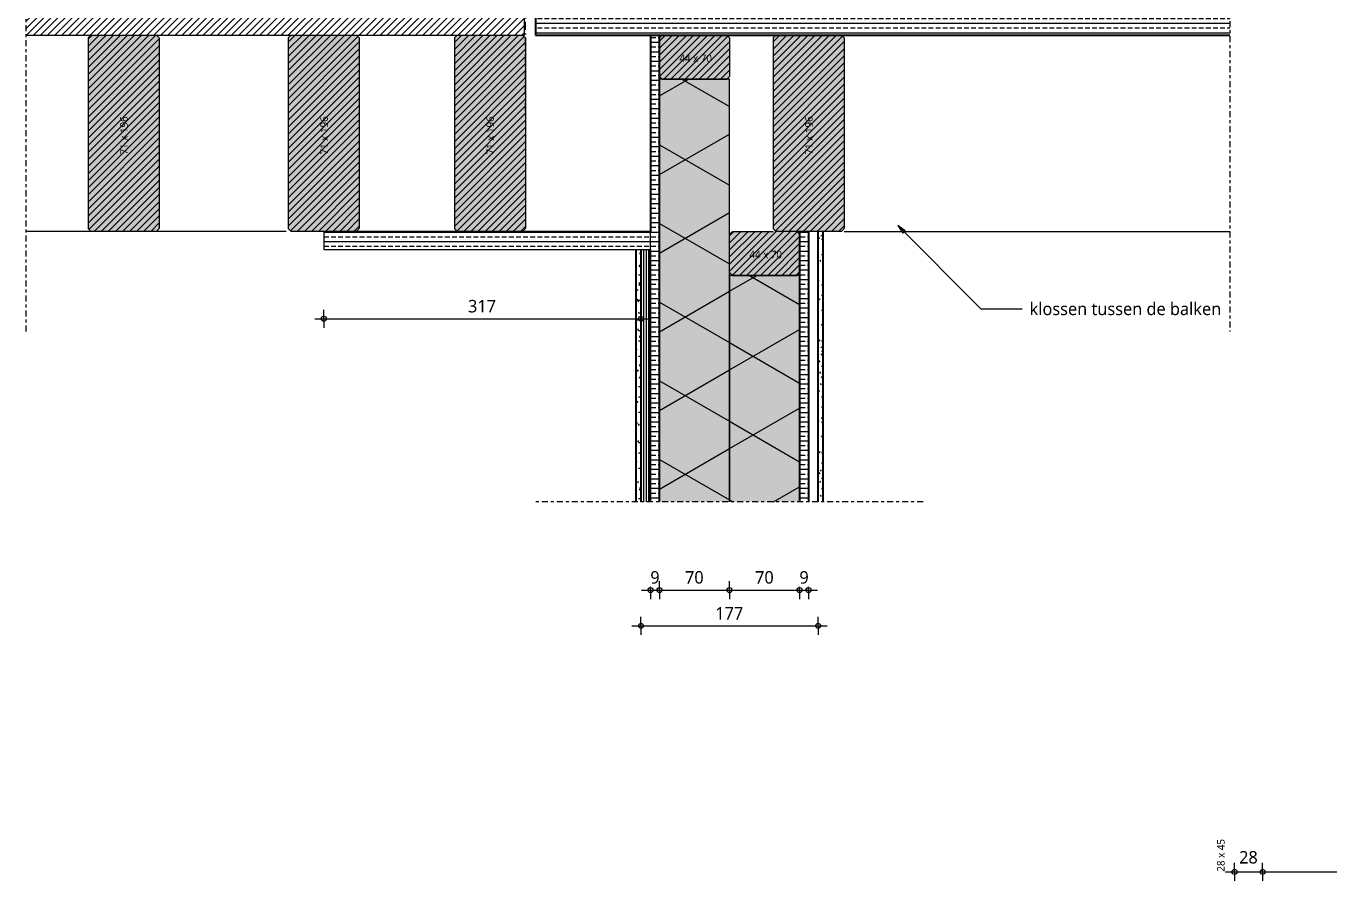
# Model space of a CAD drawing. Header units: millimetres. Extents: x 2927 to 18500, y -7154 to 6447.
# Drawn here: x 4443 to 5745, y 4744 to 5597 of the extents above; entities that cross this region are included whole.
import ezdxf

# ---------------------------------------------------------------- set-up
doc = ezdxf.new("R2010")
doc.units = ezdxf.units.MM
doc.linetypes.add('MV_center', pattern=[15, 6, -3, 3, -3])
doc.linetypes.add('MV_stramien', pattern=[16, 8, -4, 0, -4])
for name, color, linetype, lineweight in [('A-ANNO-DIMS', 211, 'Continuous', 13), ('A-ANNO-DIMS-5', 211, 'Continuous', 13), ('A-ANNO-NOTE', 131, 'Continuous', 18), ('A-DETL', 90, 'Continuous', 13), ('A-DETL-GENF', 92, 'Continuous', 18), ('A-DETL-MEDM', 33, 'Continuous', 18), ('G-ANNO-TEXT', 231, 'Continuous', 13)]:
    doc.layers.add(name, color=color, linetype=linetype, lineweight=lineweight)
doc.styles.add('Segoe UI', font='segoeui.ttf', dxfattribs={"height": 7.5})
doc.styles.add('Segoe UI_3', font='segoeui.ttf', dxfattribs={"height": 12.5})
doc.dimstyles.new('2_5_mm', dxfattribs={"dimscale": 304.8, "dimtxt": 13.092049, "dimasz": 0.016404, "dimexe": 0.029528, "dimexo": 0.0625, "dimgap": 0.014764, "dimtad": 1, "dimdec": 0, "dimzin": 0, "dimdsep": 46, "dimtxsty": 'Segoe UI_3', "dimblk1": 'DOTBLANK', "dimblk2": 'DOTBLANK', "dimsah": 1, "dimcen": 0.09, "dimdle": 0.029528, "dimazin": 0, "dimtfac": 1, "dimtdec": 4, "dimtix": 1, "dimtmove": 0, "dimatfit": 3, "dimfxl": 0.029528, "dimfxlon": 1, "dimtvp": 1, "dimtfill": 1, "dimtolj": 1, "dimtzin": 0, "dimarcsym": 2})
doc.dimstyles.new('2_5_mm_controle', dxfattribs={"dimscale": 304.8, "dimtxt": 13.092049, "dimasz": 0.016404, "dimexe": 0.029528, "dimexo": 0.0625, "dimgap": 0.008202, "dimtad": 1, "dimdec": 0, "dimzin": 0, "dimdsep": 46, "dimtxsty": 'Segoe UI_3', "dimblk1": 'DOTBLANK', "dimblk2": 'DOTBLANK', "dimsah": 1, "dimcen": 0.09, "dimdle": 0.029528, "dimazin": 0, "dimtfac": 1, "dimtdec": 4, "dimtix": 1, "dimtmove": 0, "dimatfit": 3, "dimfxl": 0.029528, "dimfxlon": 1, "dimtvp": 1, "dimtfill": 1, "dimtolj": 1, "dimtzin": 0, "dimarcsym": 2})
pattern_1 = [(60, (32.3, 205.2), (-58.89, 34), []), (120, (32.3, 205.2), (-58.89, -34), [])]
pattern_2 = [(0, (0, 0), (20.32, 5.08), [1.676, -13.564, 1.676, -13.564, -81.28]), (0, (0, 0), (20.32, 5.08), [-30.48, 1.676, -28.804, 1.676, -13.564, -35.56]), (0, (0, 0), (20.32, 5.08), [-76.2, 1.676, -8.484, 1.676, -23.724]), (120, (7.62, 2.54), (-14.559409, 15.0576362), [1.676, -13.564, 1.676, -13.564, -81.28]), (120, (7.62, 2.54), (-14.559409, 15.0576362), [-30.48, 1.676, -28.804, 1.676, -13.564, -35.56]), (120, (7.62, 2.54), (-14.559409, 15.0576362), [-76.2, 1.676, -8.484, 1.676, -23.724]), (240, (10.16, 12.7), (-5.760591, -20.1376362), [1.676, -13.564, 1.676, -13.564, -81.28]), (240, (10.16, 12.7), (-5.760591, -20.1376362), [-30.48, 1.676, -28.804, 1.676, -13.564, -35.56]), (240, (10.16, 12.7), (-5.760591, -20.1376362), [-76.2, 1.676, -8.484, 1.676, -23.724])]
pattern_3 = [(0, (0, 0), (0, 9.476), []), (0, (0, 4.738), (0, 9.476), [4.738, -2.369])]

# ---------------------------------------------------------------- blocks, each defined once
blk = doc.blocks.new('42 isolatie - Type 1-3769825-Details Domera')
at = {"layer": 'A-DETL-GENF'}
blk.add_hatch(color=256, dxfattribs=at).paths.add_polyline_path([(422.3, 70.8), (0.3, 70.8), (0.3, 0.8), (422.3, 0.8)])
at = {"layer": 'A-DETL-GENF', "lineweight": 13}
h = blk.add_hatch(dxfattribs=at)
h.set_pattern_fill('FP_63', color=256, style=0, pattern_type=2)
h.set_pattern_definition(pattern_1)
h.paths.add_polyline_path([(422.3, 70.8), (0.3, 70.8), (0.3, 0.8), (422.3, 0.8)])
at = {"layer": 'A-DETL-GENF'}
for p, q in [((152.3, 70.8), (0.3, 70.8)), ((0.3, 70.8), (0.3, 68)), ((152.3, 70.8), (0.3, 70.8)), ((0.3, 68), (0.3, 3.6)), ((155.1, 70.8), (152.3, 70.8)), ((193.4, 70.8), (155.1, 70.8)), ((196.3, 70.8), (193.4, 70.8)), ((422.3, 70.8), (196.3, 70.8)), ((0.3, 3.6), (0.3, 0.8)), ((151.4, 0.8), (422.3, 0.8))]:
    blk.add_line(p, q, dxfattribs=at)
blk = doc.blocks.new('42 isolatie - Type 1-3769826-Details Domera')
at = {"layer": 'A-DETL-GENF'}
blk.add_hatch(color=256, dxfattribs=at).paths.add_polyline_path([(226.3, 57.9), (226.3, 70.8), (0.3, 70.8), (0.3, 0.8), (226.3, 0.8), (226.3, 3.6)])
at = {"layer": 'A-DETL-GENF', "lineweight": 13}
h = blk.add_hatch(dxfattribs=at)
h.set_pattern_fill('FP_63', color=256, style=0, pattern_type=2)
h.set_pattern_definition(pattern_1)
h.paths.add_polyline_path([(226.3, 57.9), (226.3, 70.8), (0.3, 70.8), (0.3, 0.8), (226.3, 0.8), (226.3, 3.6)])
at = {"layer": 'A-DETL-GENF'}
for p, q in [((0.3, 70.8), (0.3, 68)), ((0.3, 68), (0.3, 3.6)), ((0.3, 3.6), (0.3, 0.8)), ((0.3, 0.8), (226.3, 0.8)), ((0.3, 0.8), (226.3, 0.8))]:
    blk.add_line(p, q, dxfattribs=at)
blk = doc.blocks.new('00 hout_rechthoekig_sls - Vuren 44x70-4309780-Details Domera')
at = {"layer": 'A-DETL-GENF'}
blk.add_hatch(color=256, dxfattribs=at).paths.add_polyline_path([(67.2, 0), (70, 2.8), (70, 41.2), (67.2, 44), (2.8, 44), (0, 41.2), (0, 2.8), (2.8, 0), (57.1, 0)])
at = {"layer": 'A-DETL-MEDM', "lineweight": 13}
h = blk.add_hatch(dxfattribs=at)
h.set_pattern_fill('FP_119', color=256, style=0, pattern_type=2)
h.set_pattern_definition([(45, (-5145.62, -5348.499), (-3.535534, 3.535534), [])])
h.paths.add_polyline_path([(67.2, 0), (70, 2.8), (70, 41.2), (67.2, 44), (2.8, 44), (0, 41.2), (0, 2.8), (2.8, 0), (57.1, 0)])
at = {"layer": 'A-DETL-MEDM'}
for p, q in [((0, 41.2), (2.8, 44)), ((0, 41.2), (2.8, 44)), ((0, 2.8), (0, 41.2)), ((2.8, 44), (43.5, 44)), ((67.2, 44), (70, 41.2)), ((67.2, 44), (70, 41.2)), ((2.8, 0), (0, 2.8)), ((2.8, 0), (0, 2.8)), ((2.8, 0), (67.2, 0)), ((70, 2.8), (67.2, 0)), ((67.2, 0), (70, 2.8))]:
    blk.add_line(p, q, dxfattribs=at)
blk = doc.blocks.new('00 hout_rechthoekig_sls - Vuren 44x70-V75-Details Domera')
at = {"layer": 'A-DETL-GENF'}
blk.add_hatch(color=256, dxfattribs=at).paths.add_polyline_path([(67.2, 0), (70, 2.8), (70, 41.2), (67.2, 44), (2.8, 44), (0, 41.2), (0, 2.8), (2.8, 0)])
at = {"layer": 'A-DETL-MEDM', "lineweight": 13}
h = blk.add_hatch(dxfattribs=at)
h.set_pattern_fill('FP_120', color=256, style=0, pattern_type=2)
h.set_pattern_definition([(45, (-5075.62, -5544.499), (-3.535534, 3.535534), [])])
h.paths.add_polyline_path([(67.2, 0), (70, 2.8), (70, 41.2), (67.2, 44), (2.8, 44), (0, 41.2), (0, 2.8), (2.8, 0)])
at = {"layer": 'A-DETL-MEDM'}
for p, q in [((0, 41.2), (2.8, 44)), ((0, 41.2), (2.8, 44)), ((67.2, 44), (70, 41.2)), ((67.2, 44), (70, 41.2)), ((70, 41.2), (70, 2.8)), ((2.8, 0), (0, 2.8)), ((2.8, 0), (0, 2.8)), ((2.8, 0), (67.2, 0)), ((70, 2.8), (67.2, 0)), ((67.2, 0), (70, 2.8))]:
    blk.add_line(p, q, dxfattribs=at)
blk = doc.blocks.new('00 hout_rechthoekig_sls - Vuren 71x196-V76-Details Domera')
at = {"layer": 'A-DETL-GENF'}
blk.add_hatch(color=256, dxfattribs=at).paths.add_polyline_path([(196, 68.2), (193.2, 71), (2.8, 71), (0, 68.2), (0, 2.8), (2.8, 0), (193.2, 0), (196, 2.8), (196, 13.6)])
at = {"layer": 'A-DETL-MEDM', "lineweight": 13}
h = blk.add_hatch(dxfattribs=at)
h.set_pattern_fill('FP_121', color=256, style=0, pattern_type=2)
h.set_pattern_definition([(135, (5588.499, -5189.12), (-3.535534, -3.535534), [])])
h.paths.add_polyline_path([(196, 68.2), (193.2, 71), (2.8, 71), (0, 68.2), (0, 2.8), (2.8, 0), (193.2, 0), (196, 2.8), (196, 13.6)])
at = {"layer": 'A-DETL-MEDM'}
for p, q in [((0, 68.2), (2.8, 71)), ((0, 68.2), (2.8, 71)), ((2.8, 71), (193.2, 71)), ((193.2, 71), (196, 68.2)), ((193.2, 71), (196, 68.2)), ((196, 68.2), (196, 2.8)), ((2.8, 0), (0, 2.8)), ((2.8, 0), (0, 2.8)), ((2.8, 0), (193.2, 0)), ((196, 2.8), (193.2, 0)), ((193.2, 0), (196, 2.8))]:
    blk.add_line(p, q, dxfattribs=at)
blk = doc.blocks.new('00 hout_rechthoekig_sls - Vuren 71x196-V78-Details Domera')
at = {"layer": 'A-DETL-GENF'}
blk.add_hatch(color=256, dxfattribs=at).paths.add_polyline_path([(196, 68.2), (193.2, 71), (2.8, 71), (0, 68.2), (0, 2.8), (2.8, 0), (193.2, 0), (196, 2.8)])
at = {"layer": 'A-DETL-MEDM', "lineweight": 13}
h = blk.add_hatch(dxfattribs=at)
h.set_pattern_fill('FP_127', color=256, style=0, pattern_type=2)
h.set_pattern_definition([(135, (5588.499, -4870.62), (-3.535534, -3.535534), [])])
h.paths.add_polyline_path([(196, 68.2), (193.2, 71), (2.8, 71), (0, 68.2), (0, 2.8), (2.8, 0), (193.2, 0), (196, 2.8)])
at = {"layer": 'A-DETL-MEDM'}
for p, q in [((0, 68.2), (2.8, 71)), ((0, 68.2), (2.8, 71)), ((2.8, 71), (193.2, 71)), ((193.2, 71), (196, 68.2)), ((193.2, 71), (196, 68.2)), ((2.8, 0), (0, 2.8)), ((2.8, 0), (0, 2.8)), ((2.8, 0), (193.2, 0)), ((196, 2.8), (193.2, 0)), ((193.2, 0), (196, 2.8))]:
    blk.add_line(p, q, dxfattribs=at)
blk = doc.blocks.new('00 hout_rechthoekig_sls - Vuren 71x196-V79-Details Domera')
at = {"layer": 'A-DETL-GENF'}
blk.add_hatch(color=256, dxfattribs=at).paths.add_polyline_path([(196, 68.2), (193.2, 71), (2.8, 71), (0, 68.2), (0, 2.8), (2.8, 0), (193.2, 0), (196, 2.8), (196, 35.5)])
at = {"layer": 'A-DETL-MEDM', "lineweight": 13}
h = blk.add_hatch(dxfattribs=at)
h.set_pattern_fill('FP_128', color=256, style=0, pattern_type=2)
h.set_pattern_definition([(135, (5588.499, -4704.62), (-3.535534, -3.535534), [])])
h.paths.add_polyline_path([(196, 68.2), (193.2, 71), (2.8, 71), (0, 68.2), (0, 2.8), (2.8, 0), (193.2, 0), (196, 2.8), (196, 35.5)])
at = {"layer": 'A-DETL-MEDM'}
for p, q in [((0, 68.2), (2.8, 71)), ((0, 68.2), (2.8, 71)), ((2.8, 71), (193.2, 71)), ((193.2, 71), (196, 68.2)), ((193.2, 71), (196, 68.2)), ((196, 35.5), (196, 2.8)), ((2.8, 0), (0, 2.8)), ((2.8, 0), (0, 2.8)), ((2.8, 0), (193.2, 0)), ((196, 2.8), (193.2, 0)), ((193.2, 0), (196, 2.8))]:
    blk.add_line(p, q, dxfattribs=at)
blk = doc.blocks.new('00 hout_rechthoekig_sls - Vuren 71x196-V80-Details Domera')
at = {"layer": 'A-DETL-GENF'}
blk.add_hatch(color=256, dxfattribs=at).paths.add_polyline_path([(196, 68.2), (193.2, 71), (2.8, 71), (0, 68.2), (0, 2.8), (2.8, 0), (193.2, 0), (196, 2.8)])
at = {"layer": 'A-DETL-MEDM', "lineweight": 13}
h = blk.add_hatch(dxfattribs=at)
h.set_pattern_fill('FP_129', color=256, style=0, pattern_type=2)
h.set_pattern_definition([(135, (5588.499, -4504.62), (-3.535534, -3.535534), [])])
h.paths.add_polyline_path([(196, 68.2), (193.2, 71), (2.8, 71), (0, 68.2), (0, 2.8), (2.8, 0), (193.2, 0), (196, 2.8)])
at = {"layer": 'A-DETL-MEDM'}
for p, q in [((0, 68.2), (2.8, 71)), ((0, 68.2), (2.8, 71)), ((2.8, 71), (193.2, 71)), ((193.2, 71), (196, 68.2)), ((193.2, 71), (196, 68.2)), ((196, 68.2), (196, 2.8)), ((2.8, 0), (0, 2.8)), ((2.8, 0), (0, 2.8)), ((2.8, 0), (193.2, 0)), ((196, 2.8), (193.2, 0)), ((193.2, 0), (196, 2.8))]:
    blk.add_line(p, q, dxfattribs=at)
blk = doc.blocks.new('NLRS_00_DI_maskeer - Type 1-4234577-Details Domera')
at = {"layer": 'A-DETL-GENF', "linetype": 'MV_center'}
blk.add_line((600, 0), (-100, 0), dxfattribs=at)
blk = doc.blocks.new('NLRS_00_DI_maskeer - Type 1-4234383-Details Domera')
at = {"layer": 'A-DETL-GENF', "linetype": 'MV_center'}
blk.add_line((324, 0), (-100, 0), dxfattribs=at)
blk = doc.blocks.new('NLRS_00_DI_maskeer - Type 1-4234579-Details Domera')
at = {"layer": 'A-DETL-GENF', "linetype": 'MV_center'}
blk.add_line((287, 0), (-100, 0), dxfattribs=at)
blk = doc.blocks.new('DIMBLOCK38-Details Domera')
at = {"layer": 'A-ANNO-DIMS-5'}
for p, q in [((5641.3, 4752.9), (5678.3, 4752.9)), ((5650.3, 4752.9), (5650.3, 4761.9)), ((5650.3, 4752.9), (5650.3, 4743.9)), ((5678.3, 4752.9), (5678.3, 4761.9)), ((5678.3, 4752.9), (5678.3, 4743.9))]:
    blk.add_line(p, q, dxfattribs=at)
for centre in [(5650.3, 4752.9), (5678.3, 4752.9)]:
    blk.add_circle(centre, 2.5, dxfattribs=at)
at = {"layer": 'A-ANNO-DIMS-5', "color": 0, "insert": (5654.8, 4773.8), "char_height": 12.5, "width": 22.852, "attachment_point": 1, "line_spacing_factor": 1.142579, "style": 'Segoe UI_3', "bg_fill": 3, "box_fill_scale": 1.25, "bg_fill_color": 9, "bg_fill_true_color": 13158600, "bg_fill_transparency": 0}
blk.add_mtext('28', dxfattribs=at)
blk = doc.blocks.new('_DotBlank')
at = {"color": 0, "linetype": 'ByBlock', "lineweight": -2}
blk.add_line((-0.5, 0), (-1, 0), dxfattribs=at)
blk.add_circle((0, 0), 0.5, dxfattribs=at)
blk = doc.blocks.new('DIMBLOCK39-Details Domera')
at = {"layer": 'A-ANNO-DIMS-5'}
for p, q in [((5678.3, 4752.9), (5678.3, 4761.9)), ((5678.3, 4752.9), (5862.3, 4752.9)), ((5678.3, 4752.9), (5678.3, 4743.9)), ((5862.3, 4752.9), (5862.3, 4761.9)), ((5862.3, 4752.9), (5862.3, 4743.9))]:
    blk.add_line(p, q, dxfattribs=at)
for centre in [(5678.3, 4752.9), (5862.3, 4752.9)]:
    blk.add_circle(centre, 2.5, dxfattribs=at)
at = {"layer": 'A-ANNO-DIMS-5', "color": 0, "insert": (5756, 4773.8), "char_height": 12.5, "width": 34.277, "attachment_point": 1, "line_spacing_factor": 1.142579, "style": 'Segoe UI_3', "bg_fill": 3, "box_fill_scale": 1.25, "bg_fill_color": 9, "bg_fill_true_color": 13158600, "bg_fill_transparency": 0}
blk.add_mtext('184', dxfattribs=at)
blk = doc.blocks.new('DIMBLOCK101-Details Domera')
at = {"layer": 'A-ANNO-DIMS-5'}
for p, q in [((4740.1, 5305.3), (4740.1, 5314.3)), ((5057.1, 5305.3), (5057.1, 5314.3)), ((4731.1, 5305.3), (5066.1, 5305.3)), ((4740.1, 5305.3), (4740.1, 5296.3)), ((5057.1, 5305.3), (5057.1, 5296.3))]:
    blk.add_line(p, q, dxfattribs=at)
for centre in [(4740.1, 5305.3), (5057.1, 5305.3)]:
    blk.add_circle(centre, 2.5, dxfattribs=at)
at = {"layer": 'A-ANNO-DIMS-5', "color": 0, "insert": (4884.3, 5324.1), "char_height": 12.5, "width": 34.277, "attachment_point": 1, "line_spacing_factor": 1.142579, "style": 'Segoe UI_3', "bg_fill": 3, "box_fill_scale": 1.25, "bg_fill_color": 9, "bg_fill_true_color": 13158600, "bg_fill_transparency": 0}
blk.add_mtext('317', dxfattribs=at)
blk = doc.blocks.new('DIMBLOCK102-Details Domera')
at = {"layer": 'A-ANNO-DIMS-5'}
for p, q in [((5066.6, 5034.4), (5066.6, 5043.4)), ((5075.6, 5034.4), (5075.6, 5043.4)), ((5057.6, 5034.4), (5075.6, 5034.4)), ((5066.6, 5034.4), (5066.6, 5025.4)), ((5075.6, 5034.4), (5075.6, 5025.4))]:
    blk.add_line(p, q, dxfattribs=at)
for centre in [(5066.6, 5034.4), (5075.6, 5034.4)]:
    blk.add_circle(centre, 2.5, dxfattribs=at)
at = {"layer": 'A-ANNO-DIMS-5', "color": 0, "insert": (5066.4, 5053.3), "char_height": 12.5, "width": 11.426, "attachment_point": 1, "line_spacing_factor": 1.142579, "style": 'Segoe UI_3', "bg_fill": 3, "box_fill_scale": 1.25, "bg_fill_color": 9, "bg_fill_true_color": 13158600, "bg_fill_transparency": 0}
blk.add_mtext('9', dxfattribs=at)
blk = doc.blocks.new('DIMBLOCK103-Details Domera')
at = {"layer": 'A-ANNO-DIMS-5'}
for p, q in [((5075.6, 5034.4), (5075.6, 5043.4)), ((5145.6, 5034.4), (5145.6, 5043.4)), ((5075.6, 5034.4), (5145.6, 5034.4)), ((5075.6, 5034.4), (5075.6, 5025.4)), ((5145.6, 5034.4), (5145.6, 5025.4))]:
    blk.add_line(p, q, dxfattribs=at)
for centre in [(5075.6, 5034.4), (5145.6, 5034.4)]:
    blk.add_circle(centre, 2.5, dxfattribs=at)
at = {"layer": 'A-ANNO-DIMS-5', "color": 0, "insert": (5101.1, 5053.3), "char_height": 12.5, "width": 22.852, "attachment_point": 1, "line_spacing_factor": 1.142579, "style": 'Segoe UI_3', "bg_fill": 3, "box_fill_scale": 1.25, "bg_fill_color": 9, "bg_fill_true_color": 13158600, "bg_fill_transparency": 0}
blk.add_mtext('70', dxfattribs=at)
blk = doc.blocks.new('DIMBLOCK104-Details Domera')
at = {"layer": 'A-ANNO-DIMS-5'}
for p, q in [((5145.6, 5034.4), (5145.6, 5043.4)), ((5215.6, 5034.4), (5215.6, 5043.4)), ((5145.6, 5034.4), (5215.6, 5034.4)), ((5145.6, 5034.4), (5145.6, 5025.4)), ((5215.6, 5034.4), (5215.6, 5025.4))]:
    blk.add_line(p, q, dxfattribs=at)
for centre in [(5145.6, 5034.4), (5215.6, 5034.4)]:
    blk.add_circle(centre, 2.5, dxfattribs=at)
at = {"layer": 'A-ANNO-DIMS-5', "color": 0, "insert": (5171.1, 5053.3), "char_height": 12.5, "width": 22.852, "attachment_point": 1, "line_spacing_factor": 1.142579, "style": 'Segoe UI_3', "bg_fill": 3, "box_fill_scale": 1.25, "bg_fill_color": 9, "bg_fill_true_color": 13158600, "bg_fill_transparency": 0}
blk.add_mtext('70', dxfattribs=at)
blk = doc.blocks.new('DIMBLOCK105-Details Domera')
at = {"layer": 'A-ANNO-DIMS-5'}
for p, q in [((5215.6, 5034.4), (5215.6, 5043.4)), ((5224.6, 5034.4), (5224.6, 5043.4)), ((5215.6, 5034.4), (5233.6, 5034.4)), ((5215.6, 5034.4), (5215.6, 5025.4)), ((5224.6, 5034.4), (5224.6, 5025.4))]:
    blk.add_line(p, q, dxfattribs=at)
for centre in [(5215.6, 5034.4), (5224.6, 5034.4)]:
    blk.add_circle(centre, 2.5, dxfattribs=at)
at = {"layer": 'A-ANNO-DIMS-5', "color": 0, "insert": (5215.4, 5053.3), "char_height": 12.5, "width": 11.426, "attachment_point": 1, "line_spacing_factor": 1.142579, "style": 'Segoe UI_3', "bg_fill": 3, "box_fill_scale": 1.25, "bg_fill_color": 9, "bg_fill_true_color": 13158600, "bg_fill_transparency": 0}
blk.add_mtext('9', dxfattribs=at)
blk = doc.blocks.new('DIMBLOCK106-Details Domera')
at = {"layer": 'A-ANNO-DIMS-5'}
for p, q in [((5057.1, 4998.6), (5057.1, 5007.6)), ((5234.1, 4998.6), (5234.1, 5007.6)), ((5048.1, 4998.6), (5243.1, 4998.6)), ((5057.1, 4998.6), (5057.1, 4989.6)), ((5234.1, 4998.6), (5234.1, 4989.6))]:
    blk.add_line(p, q, dxfattribs=at)
for centre in [(5057.1, 4998.6), (5234.1, 4998.6)]:
    blk.add_circle(centre, 2.5, dxfattribs=at)
at = {"layer": 'A-ANNO-DIMS-5', "color": 0, "insert": (5131.3, 5017.4), "char_height": 12.5, "width": 34.277, "attachment_point": 1, "line_spacing_factor": 1.142579, "style": 'Segoe UI_3', "bg_fill": 3, "box_fill_scale": 1.25, "bg_fill_color": 9, "bg_fill_true_color": 13158600, "bg_fill_transparency": 0}
blk.add_mtext('177', dxfattribs=at)

msp = doc.modelspace()

# ---------------------------------------------------------------- hatches: boundary and pattern name
at = {"layer": 'A-DETL-GENF', "lineweight": 13}
h = msp.add_hatch(dxfattribs=at)
h.set_pattern_fill('FP_10', color=250, style=0, pattern_type=2)
h.set_pattern_definition([(45, (0, 0), (-3.535534, 3.535534), [])])
h.paths.add_polyline_path([(4940.6, 5588.5), (4940.6, 5616.5), (4442.6, 5616.5), (4442.6, 5588.5), (4927.4, 5588.5)])
h = msp.add_hatch(dxfattribs=at)
h.set_pattern_fill('FP_4', color=250, style=0, pattern_type=2)
h.set_pattern_definition(pattern_3)
h.paths.add_polyline_path([(5019.8, 5588.5), (5645.6, 5588.5), (5645.6, 5606.5), (4951.6, 5606.5), (4951.6, 5588.5), (4954.4, 5588.5)])
h = msp.add_hatch(dxfattribs=at)
h.set_pattern_fill('FP_4', color=250, style=0, pattern_type=2)
h.set_pattern_definition(pattern_3)
h.paths.add_polyline_path([(5066.6, 5122.5), (5075.6, 5122.5), (5075.6, 5588.5), (5066.6, 5588.5), (5066.6, 5374.5)])
h = msp.add_hatch(dxfattribs=at)
h.set_pattern_fill('FP_4', color=250, style=0, pattern_type=2)
h.set_pattern_definition(pattern_3)
h.paths.add_polyline_path([(5066.6, 5374.5), (5066.6, 5392.5), (4740.1, 5392.5), (4740.1, 5374.5)])
h = msp.add_hatch(dxfattribs=at)
h.set_pattern_fill('FP_4', color=250, style=0, pattern_type=2)
h.set_pattern_definition(pattern_3)
h.paths.add_polyline_path([(5224.6, 5122.5), (5224.6, 5392.5), (5215.6, 5392.5), (5215.6, 5122.5)])
h = msp.add_hatch(dxfattribs=at)
h.set_pattern_fill('FP_5', color=253, style=0, pattern_type=2)
h.set_pattern_definition(pattern_2)
h.paths.add_polyline_path([(5239.1, 5122.5), (5239.1, 5392.5), (5234.1, 5392.5), (5234.1, 5122.5)])
h = msp.add_hatch(dxfattribs=at)
h.set_pattern_fill('FP_5', color=253, style=0, pattern_type=2)
h.set_pattern_definition(pattern_2)
h.paths.add_polyline_path([(5057.1, 5122.5), (5057.1, 5374.5), (5052.1, 5374.5), (5052.1, 5122.5)])
h = msp.add_hatch(dxfattribs=at)
h.set_pattern_fill('FP_6', color=253, style=0, pattern_type=2)
h.set_pattern_definition([(90, (10, 0), (-25, 1e-15), []), (90, (12.5, 0), (-25, 1e-15), []), (90, (15, 0), (-25, 1e-15), []), (90, (17.5, 0), (-25, 1e-15), [])])
h.paths.add_polyline_path([(5066.6, 5122.5), (5066.6, 5374.5), (5057.1, 5374.5), (5057.1, 5122.5)])
at = {"layer": 'G-ANNO-TEXT'}
msp.add_hatch(color=7, dxfattribs=at).paths.add_polyline_path([(5313.6, 5398.3), (5318.8, 5390.8), (5321.1, 5393)])

# ---------------------------------------------------------------- linework, layer by layer
at = {"layer": 'A-DETL', "linetype": 'MV_stramien', "lineweight": 18}
msp.add_line((4941.6, 5513.2), (4941.6, 6316.2), dxfattribs=at)
at = {"layer": 'A-DETL', "lineweight": 18}
for p, q in [((4940.6, 5588.5), (4940.6, 5616.5)), ((4442.6, 5588.5), (4940.6, 5588.5)), ((4702.4, 5392.5), (4442.6, 5392.5)), ((5066.6, 5392.5), (4740.1, 5392.5)), ((4740.1, 5392.5), (4740.1, 5374.5)), ((5066.6, 5374.5), (5066.6, 5392.5)), ((5260.1, 5392.5), (5645.6, 5392.5)), ((4740.1, 5374.5), (5066.6, 5374.5))]:
    msp.add_line(p, q, dxfattribs=at)
at = {"layer": 'A-DETL', "lineweight": 25}
for p, q in [((4951.6, 5606.5), (4951.6, 5588.5)), ((4951.6, 5588.5), (5645.6, 5588.5)), ((5066.6, 5588.5), (5066.6, 5392.5)), ((5075.6, 5122.5), (5075.6, 5588.5)), ((5215.6, 5392.5), (5215.6, 5122.5)), ((5224.6, 5392.5), (5224.6, 5122.5)), ((5234.1, 5122.5), (5234.1, 5392.5)), ((5239.1, 5122.5), (5239.1, 5392.5)), ((5052.1, 5374.5), (5052.1, 5122.5)), ((5057.1, 5374.5), (5057.1, 5122.5)), ((5066.6, 5122.5), (5066.6, 5374.5))]:
    msp.add_line(p, q, dxfattribs=at)
at = {"layer": 'G-ANNO-TEXT', "color": 250}
for p, q in [((5313.6, 5398.3), (5318.8, 5390.8)), ((5321.1, 5393), (5313.6, 5398.3)), ((5313.6, 5398.3), (5396.7, 5315.2)), ((5318.8, 5390.8), (5321.1, 5393)), ((5396.7, 5315.2), (5437.9, 5315.2))]:
    msp.add_line(p, q, dxfattribs=at)

# ---------------------------------------------------------------- block references
at = {"layer": 'A-DETL-GENF', "linetype": 'MV_center'}
for name, p, rotation in [('NLRS_00_DI_maskeer - Type 1-4234577-Details Domera', (5645.6, 5392.5), 89.99999999999989), ('NLRS_00_DI_maskeer - Type 1-4234383-Details Domera', (4442.6, 5616.5), 270)]:
    msp.add_blockref(name, p, dxfattribs=dict(at, rotation=rotation))
at = {"layer": 'A-DETL-GENF', "rotation": 270.0000000000001}
for name, p in [('42 isolatie - Type 1-3769825-Details Domera', (5074.8, 5544.8)), ('42 isolatie - Type 1-3769826-Details Domera', (5144.8, 5348.8))]:
    msp.add_blockref(name, p, dxfattribs=at)
at = {"layer": 'A-DETL-GENF', "linetype": 'MV_center'}
msp.add_blockref('NLRS_00_DI_maskeer - Type 1-4234579-Details Domera', (5052.1, 5122.5), dxfattribs=at)
at = {"layer": 'A-DETL-MEDM', "rotation": 269.9999999999993}
for name, p in [('00 hout_rechthoekig_sls - Vuren 71x196-V80-Details Domera', (4504.6, 5588.5)), ('00 hout_rechthoekig_sls - Vuren 71x196-V79-Details Domera', (4704.6, 5588.5)), ('00 hout_rechthoekig_sls - Vuren 71x196-V78-Details Domera', (4870.6, 5588.5)), ('00 hout_rechthoekig_sls - Vuren 71x196-V76-Details Domera', (5189.1, 5588.5))]:
    msp.add_blockref(name, p, dxfattribs=at)
at = {"layer": 'A-DETL-MEDM'}
for name, p in [('00 hout_rechthoekig_sls - Vuren 44x70-V75-Details Domera', (5075.6, 5544.5)), ('00 hout_rechthoekig_sls - Vuren 44x70-4309780-Details Domera', (5145.6, 5348.5))]:
    msp.add_blockref(name, p, dxfattribs=at)

# ---------------------------------------------------------------- texts
at = {"layer": 'A-ANNO-NOTE', "lineweight": 13, "char_height": 7.5, "width": 40.485, "attachment_point": 1, "style": 'Segoe UI'}
for insert in [(5095.4, 5569.1), (5165.4, 5373.1)]:
    msp.add_mtext('44 x 70', dxfattribs=dict(at, insert=insert))
at = {"layer": 'A-ANNO-NOTE', "lineweight": 13, "char_height": 7.5, "attachment_point": 1, "rotation": 90, "style": 'Segoe UI'}
for s, insert, width in [('71 x 196', (4536.7, 5469.2), 47.3), ('71 x 196', (4736.7, 5469.2), 47.3), ('71 x 196', (4902.7, 5469.2), 47.3), ('71 x 196', (5221.2, 5469.2), 47.3), ('28 x 45', (5632.8, 4753.2), 40.485)]:
    msp.add_mtext(s, dxfattribs=dict(at, insert=insert, width=width))
at = {"layer": 'G-ANNO-TEXT', "color": 7, "insert": (5445.4, 5321.4), "char_height": 12.5, "width": 232.89, "attachment_point": 1, "style": 'Segoe UI_3'}
msp.add_mtext('klossen tussen de balken', dxfattribs=at)

# ---------------------------------------------------------------- dimensions: what is measured, and where the dimension line sits
at = {"layer": 'A-ANNO-DIMS'}
dim = msp.add_linear_dim(base=(5075.6, 5034.4), p1=(5066.6, 5043.4), p2=(5075.6, 5043.4), dimstyle='2_5_mm_controle', override={"dimpost": '<>', "dimfxl": 9}, dxfattribs=at)
dim.commit()
dim.dimension.update_dxf_attribs({"geometry": 'DIMBLOCK102-Details Domera', "text_midpoint": (5071.1, 5043.4)})

# ---------------------------------------------------------------- next in the draw order: dimensions: what is measured, and where the dimension line sits
for base, p1, p2, dimstyle, override, picture, middle in [((5057.1, 5305.3), (4740.1, 5314.3), (5057.1, 5314.3), '2_5_mm_controle', {"dimpost": '<>', "dimfxl": 317}, 'DIMBLOCK101-Details Domera', (4898.6, 5314.3)), ((5145.6, 5034.4), (5075.6, 5043.4), (5145.6, 5043.4), '2_5_mm_controle', {"dimpost": '<>', "dimfxl": 70}, 'DIMBLOCK103-Details Domera', (5110.6, 5043.4)), ((5678.3, 4752.9), (5650.3, 4761.9), (5678.3, 4761.9), '2_5_mm', {"dimpost": '<>', "dimfxl": 28}, 'DIMBLOCK38-Details Domera', (5664.3, 4763.9))]:
    dim = msp.add_linear_dim(base=base, p1=p1, p2=p2, dimstyle=dimstyle, override=override, dxfattribs=at)
    dim.commit()
    dim.dimension.update_dxf_attribs({"geometry": picture, "text_midpoint": middle})

# ---------------------------------------------------------------- next in the draw order: dimensions: what is measured, and where the dimension line sits
for base, p1, p2, dimstyle, override, picture, middle in [((5215.6, 5034.4), (5145.6, 5043.4), (5215.6, 5043.4), '2_5_mm_controle', {"dimpost": '<>', "dimfxl": 70}, 'DIMBLOCK104-Details Domera', (5180.6, 5043.4)), ((5862.3, 4752.9), (5678.3, 4761.9), (5862.3, 4761.9), '2_5_mm', {"dimpost": '<>', "dimfxl": 184}, 'DIMBLOCK39-Details Domera', (5770.3, 4763.9))]:
    dim = msp.add_linear_dim(base=base, p1=p1, p2=p2, dimstyle=dimstyle, override=override, dxfattribs=at)
    dim.commit()
    dim.dimension.update_dxf_attribs({"geometry": picture, "text_midpoint": middle})

# ---------------------------------------------------------------- next in the draw order: dimensions: what is measured, and where the dimension line sits
dim = msp.add_linear_dim(base=(5224.6, 5034.4), p1=(5215.6, 5043.4), p2=(5224.6, 5043.4), dimstyle='2_5_mm_controle', override={"dimpost": '<>', "dimfxl": 9}, dxfattribs=at)
dim.commit()
dim.dimension.update_dxf_attribs({"geometry": 'DIMBLOCK105-Details Domera', "text_midpoint": (5220.1, 5043.4)})

# ---------------------------------------------------------------- next in the draw order: dimensions: what is measured, and where the dimension line sits
dim = msp.add_linear_dim(base=(5234.1, 4998.6), p1=(5057.1, 5007.6), p2=(5234.1, 5007.6), dimstyle='2_5_mm_controle', override={"dimpost": '<>', "dimfxl": 177}, dxfattribs=at)
dim.commit()
dim.dimension.update_dxf_attribs({"geometry": 'DIMBLOCK106-Details Domera', "text_midpoint": (5145.6, 5007.5)})

doc.saveas('drawing.dxf')
